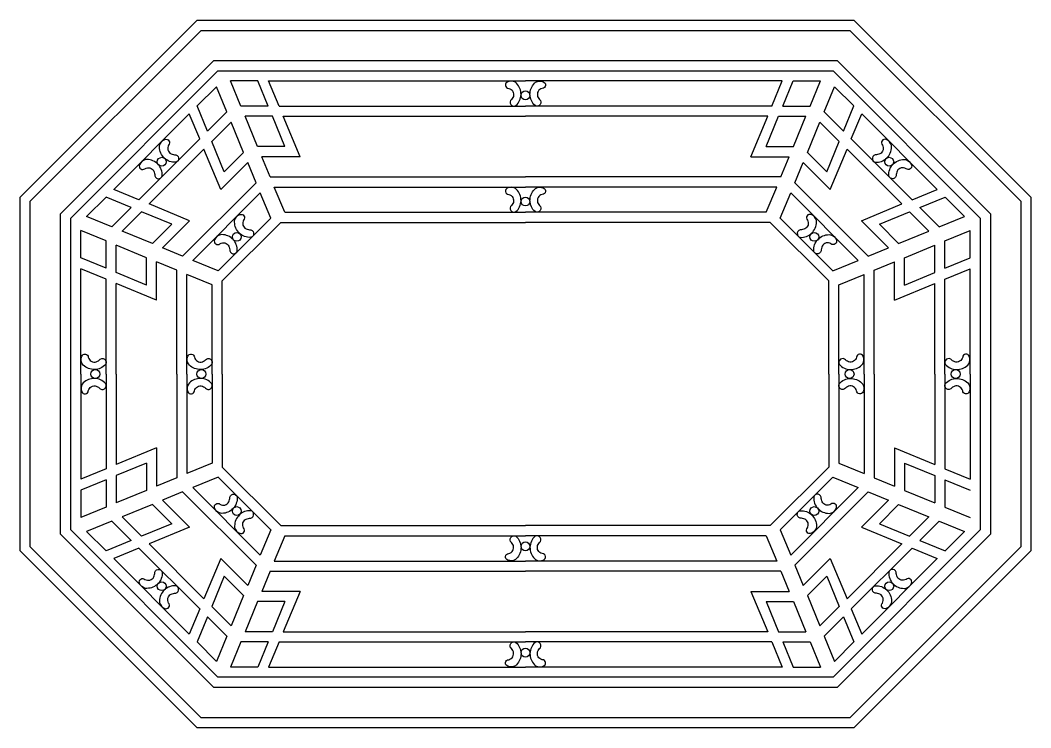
# Model space of a CAD drawing. Extents: x -66030 to 95157, y -13132 to 45879.
# Drawn here: x 58408 to 60408, y 15184 to 16584 of the extents above; entities that cross this region are included whole.
import ezdxf

# ---------------------------------------------------------------- set-up
doc = ezdxf.new("R2010")
doc.units = 0
doc.header["$LTSCALE"] = 100
doc.header["$MEASUREMENT"] = 0
doc.layers.add('3', color=11, linetype='CONTINUOUS')
doc.layers.add('7', color=105, linetype='CONTINUOUS')

msp = doc.modelspace()

# ---------------------------------------------------------------- linework, layer by layer
at = {"layer": '3'}
for p, q in [((58877.7, 16463.5), (58823.6, 16463.5)), ((58844.3, 16413.5), (58823.6, 16463.5)), ((58898.4, 16413.5), (58877.7, 16463.5)), ((58899.3, 16463.5), (59407.6, 16463.5)), ((58920, 16413.5), (58899.3, 16463.5)), ((59915.9, 16463.5), (59407.6, 16463.5)), ((59895.2, 16413.5), (59915.9, 16463.5)), ((59916.8, 16413.5), (59937.5, 16463.5)), ((59937.5, 16463.5), (59991.7, 16463.5)), ((59971, 16413.5), (59991.7, 16463.5)), ((58795.8, 16452), (58757.6, 16413.8)), ((58816.5, 16402), (58795.8, 16452)), ((59998.7, 16402), (60019.4, 16452)), ((60019.4, 16452), (60057.7, 16413.8)), ((58778.3, 16363.8), (58757.6, 16413.8)), ((58816.5, 16402), (58778.3, 16363.8)), ((58898.4, 16413.5), (58844.3, 16413.5)), ((58920, 16413.5), (59407.6, 16413.5)), ((59895.2, 16413.5), (59407.6, 16413.5)), ((59916.8, 16413.5), (59971, 16413.5)), ((59998.7, 16402), (60036.9, 16363.8)), ((60036.9, 16363.8), (60057.7, 16413.8)), ((58592.7, 16248.9), (58742.3, 16398.5)), ((58763, 16348.5), (58742.3, 16398.5)), ((58824.8, 16382), (58786.6, 16343.8)), ((58849.7, 16322), (58824.8, 16382)), ((58877.4, 16333.5), (58852.5, 16393.5)), ((58906.7, 16393.5), (58852.5, 16393.5)), ((58931.5, 16333.5), (58906.7, 16393.5)), ((58928.3, 16393.5), (59407.6, 16393.5)), ((58961.5, 16313.5), (58928.3, 16393.5)), ((59886.9, 16393.5), (59407.6, 16393.5)), ((59853.8, 16313.5), (59886.9, 16393.5)), ((59883.7, 16333.5), (59908.6, 16393.5)), ((59908.6, 16393.5), (59962.7, 16393.5)), ((59937.8, 16333.5), (59962.7, 16393.5)), ((59965.5, 16322), (59990.4, 16382)), ((59990.4, 16382), (60028.7, 16343.8)), ((60052.3, 16348.5), (60073, 16398.5)), ((60222.6, 16248.9), (60073, 16398.5)), ((58642.7, 16228.2), (58763, 16348.5)), ((58811.4, 16283.8), (58786.6, 16343.8)), ((60003.8, 16283.8), (60028.7, 16343.8)), ((60172.6, 16228.2), (60052.3, 16348.5)), ((58662.7, 16219.9), (58771.3, 16328.5)), ((58804.4, 16248.5), (58771.3, 16328.5)), ((58811.4, 16283.8), (58849.7, 16322)), ((58931.5, 16333.5), (58877.4, 16333.5)), ((59883.7, 16333.5), (59937.8, 16333.5)), ((60003.8, 16283.8), (59965.5, 16322)), ((60010.8, 16248.5), (60044, 16328.5)), ((60152.6, 16219.9), (60044, 16328.5)), ((58804.4, 16248.5), (58858, 16302)), ((58874.5, 16262), (58858, 16302)), ((58961.5, 16313.5), (58885.7, 16313.5)), ((58902.3, 16273.5), (58885.7, 16313.5)), ((59853.8, 16313.5), (59929.5, 16313.5)), ((59913, 16273.5), (59929.5, 16313.5)), ((59940.7, 16262), (59957.3, 16302)), ((60010.8, 16248.5), (59957.3, 16302)), ((58729.1, 16116.6), (58874.5, 16262)), ((58902.3, 16273.5), (59407.6, 16273.5)), ((59913, 16273.5), (59407.6, 16273.5)), ((60086.1, 16116.6), (59940.7, 16262)), ((58642.7, 16228.2), (58592.7, 16248.9)), ((58749.1, 16108.3), (58882.8, 16242)), ((58903.5, 16192), (58882.8, 16242)), ((58910.5, 16253.5), (59407.6, 16253.5)), ((58931.2, 16203.5), (58910.5, 16253.5)), ((59904.7, 16253.5), (59407.6, 16253.5)), ((59884, 16203.5), (59904.7, 16253.5)), ((59911.7, 16192), (59932.4, 16242)), ((60066.1, 16108.3), (59932.4, 16242)), ((60172.6, 16228.2), (60222.6, 16248.9)), ((58539.1, 16195.3), (58577.4, 16233.6)), ((58627.4, 16212.9), (58577.4, 16233.6)), ((60187.9, 16212.9), (60237.9, 16233.6)), ((60276.1, 16195.3), (60237.9, 16233.6)), ((58589.1, 16174.6), (58627.4, 16212.9)), ((58609.1, 16166.3), (58647.4, 16204.6)), ((58707.4, 16179.7), (58647.4, 16204.6)), ((58742.7, 16186.7), (58662.7, 16219.9)), ((58931.2, 16203.5), (59407.6, 16203.5)), ((59884, 16203.5), (59407.6, 16203.5)), ((60072.6, 16186.7), (60152.6, 16219.9)), ((60107.9, 16179.7), (60167.9, 16204.6)), ((60206.1, 16166.3), (60167.9, 16204.6)), ((60226.1, 16174.6), (60187.9, 16212.9)), ((58589.1, 16174.6), (58539.1, 16195.3)), ((58742.7, 16186.7), (58689.1, 16133.2)), ((58799.1, 16087.6), (58903.5, 16192)), ((58807.6, 16067.8), (58923.3, 16183.5)), ((58923.3, 16183.5), (59407.6, 16183.5)), ((59891.9, 16183.5), (59407.6, 16183.5)), ((60007.6, 16067.8), (59891.9, 16183.5)), ((60016.1, 16087.6), (59911.7, 16192)), ((60072.6, 16186.7), (60126.1, 16133.2)), ((60226.1, 16174.6), (60276.1, 16195.3)), ((58577.6, 16146.9), (58527.6, 16167.6)), ((58527.6, 16113.5), (58527.6, 16167.6)), ((58669.1, 16141.5), (58609.1, 16166.3)), ((58707.4, 16179.7), (58669.1, 16141.5)), ((60107.9, 16179.7), (60146.1, 16141.5)), ((60146.1, 16141.5), (60206.1, 16166.3)), ((60237.6, 16146.9), (60287.6, 16167.6)), ((60287.6, 16113.5), (60287.6, 16167.6)), ((58577.6, 16092.8), (58577.6, 16146.9)), ((60237.6, 16092.8), (60237.6, 16146.9)), ((58657.6, 16113.7), (58597.6, 16138.6)), ((58597.6, 16084.5), (58597.6, 16138.6)), ((58729.1, 16116.6), (58689.1, 16133.2)), ((60086.1, 16116.6), (60126.1, 16133.2)), ((60157.6, 16113.7), (60217.6, 16138.6)), ((60217.6, 16084.5), (60217.6, 16138.6)), ((58577.6, 16092.8), (58527.6, 16113.5)), ((58657.6, 16059.6), (58657.6, 16113.7)), ((58677.6, 16029.7), (58677.6, 16105.5)), ((58717.6, 16088.9), (58677.6, 16105.5)), ((58799.1, 16087.6), (58749.1, 16108.3)), ((60016.1, 16087.6), (60066.1, 16108.3)), ((60097.6, 16088.9), (60137.6, 16105.5)), ((60137.6, 16029.7), (60137.6, 16105.5)), ((60157.6, 16059.6), (60157.6, 16113.7)), ((60237.6, 16092.8), (60287.6, 16113.5)), ((58577.6, 16071.1), (58527.6, 16091.8)), ((58527.6, 15883.5), (58527.6, 16091.8)), ((58657.6, 16059.6), (58597.6, 16084.5)), ((58717.6, 15883.5), (58717.6, 16088.9)), ((58787.6, 16059.9), (58737.6, 16080.6)), ((58737.6, 15883.5), (58737.6, 16080.6)), ((60027.6, 16059.9), (60077.6, 16080.6)), ((60077.6, 15883.5), (60077.6, 16080.6)), ((60097.6, 15883.5), (60097.6, 16088.9)), ((60157.6, 16059.6), (60217.6, 16084.5)), ((60237.6, 16071.1), (60287.6, 16091.8)), ((60287.6, 15883.5), (60287.6, 16091.8)), ((58577.6, 15883.5), (58577.6, 16071.1)), ((58597.6, 15883.5), (58597.6, 16062.8)), ((58677.6, 16029.7), (58597.6, 16062.8)), ((58807.6, 15883.5), (58807.6, 16067.8)), ((60007.6, 15883.5), (60007.6, 16067.8)), ((60137.6, 16029.7), (60217.6, 16062.8)), ((60217.6, 15883.5), (60217.6, 16062.8)), ((60237.6, 15883.5), (60237.6, 16071.1)), ((58787.6, 15883.5), (58787.6, 16059.9)), ((60027.6, 15883.5), (60027.6, 16059.9)), ((58527.6, 15883.5), (58527.6, 15675.2)), ((58577.6, 15883.5), (58577.6, 15695.9)), ((58597.6, 15883.5), (58597.6, 15704.2)), ((58717.6, 15883.5), (58717.6, 15678.2)), ((58737.6, 15883.5), (58737.6, 15686.5)), ((58787.6, 15883.5), (58787.6, 15707.2)), ((58807.6, 15883.5), (58807.6, 15699.2)), ((60007.6, 15883.5), (60007.6, 15699.2)), ((60027.6, 15883.5), (60027.6, 15707.2)), ((60077.6, 15883.5), (60077.6, 15686.5)), ((60097.6, 15883.5), (60097.6, 15678.2)), ((60217.6, 15883.5), (60217.6, 15704.2)), ((60237.6, 15883.5), (60237.6, 15695.9)), ((60287.6, 15883.5), (60287.6, 15675.2)), ((58677.6, 15737.4), (58597.6, 15704.2)), ((58677.6, 15737.4), (58677.6, 15661.6)), ((60137.6, 15737.4), (60217.6, 15704.2)), ((60137.6, 15737.4), (60137.6, 15661.6)), ((58657.6, 15707.4), (58597.6, 15682.6)), ((58657.6, 15707.4), (58657.6, 15653.3)), ((58787.6, 15707.2), (58737.6, 15686.5)), ((60027.6, 15707.2), (60077.6, 15686.5)), ((60157.6, 15707.4), (60157.6, 15653.3)), ((60157.6, 15707.4), (60217.6, 15682.6)), ((58577.6, 15695.9), (58527.6, 15675.2)), ((58597.6, 15682.6), (58597.6, 15628.5)), ((58807.6, 15699.2), (58923.3, 15583.5)), ((60007.6, 15699.2), (59891.9, 15583.5)), ((60217.6, 15682.6), (60217.6, 15628.5)), ((60237.6, 15695.9), (60287.6, 15675.2)), ((58577.6, 15674.3), (58527.6, 15653.6)), ((58577.6, 15674.3), (58577.6, 15620.2)), ((58717.6, 15678.2), (58677.6, 15661.6)), ((58799.1, 15679.4), (58749.1, 15658.7)), ((58799.1, 15679.4), (58903.5, 15575)), ((60016.1, 15679.4), (59911.7, 15575)), ((60016.1, 15679.4), (60066.1, 15658.7)), ((60097.6, 15678.2), (60137.6, 15661.6)), ((60237.6, 15674.3), (60237.6, 15620.2)), ((60237.6, 15674.3), (60287.6, 15653.6)), ((58527.6, 15653.6), (58527.6, 15599.5)), ((58657.6, 15653.3), (58597.6, 15628.5)), ((58729.1, 15650.5), (58689.1, 15633.9)), ((58729.1, 15650.5), (58874.5, 15505)), ((58749.1, 15658.7), (58882.8, 15525)), ((60066.1, 15658.7), (59932.4, 15525)), ((60086.1, 15650.5), (59940.7, 15505)), ((60086.1, 15650.5), (60126.1, 15633.9)), ((60157.6, 15653.3), (60217.6, 15628.5)), ((58577.6, 15620.2), (58527.6, 15599.5)), ((58669.1, 15625.6), (58609.1, 15600.7)), ((58707.4, 15587.3), (58669.1, 15625.6)), ((58742.7, 15580.3), (58689.1, 15633.9)), ((60072.6, 15580.3), (60126.1, 15633.9)), ((60107.9, 15587.3), (60146.1, 15625.6)), ((60146.1, 15625.6), (60206.1, 15600.7)), ((60237.6, 15620.2), (60287.6, 15599.5)), ((58609.1, 15600.7), (58647.4, 15562.5)), ((60206.1, 15600.7), (60167.9, 15562.5)), ((58589.1, 15592.5), (58539.1, 15571.8)), ((58589.1, 15592.5), (58627.4, 15554.2)), ((58707.4, 15587.3), (58647.4, 15562.5)), ((58742.7, 15580.3), (58662.7, 15547.2)), ((58923.3, 15583.5), (59407.6, 15583.5)), ((59891.9, 15583.5), (59407.6, 15583.5)), ((60072.6, 15580.3), (60152.6, 15547.2)), ((60107.9, 15587.3), (60167.9, 15562.5)), ((60226.1, 15592.5), (60187.9, 15554.2)), ((60226.1, 15592.5), (60276.1, 15571.8)), ((58539.1, 15571.8), (58577.4, 15533.5)), ((58903.5, 15575), (58882.8, 15525)), ((58931.2, 15563.5), (58910.5, 15513.5)), ((58931.2, 15563.5), (59407.6, 15563.5)), ((59884, 15563.5), (59407.6, 15563.5)), ((59884, 15563.5), (59904.7, 15513.5)), ((59911.7, 15575), (59932.4, 15525)), ((60276.1, 15571.8), (60237.9, 15533.5)), ((58627.4, 15554.2), (58577.4, 15533.5)), ((58662.7, 15547.2), (58771.3, 15438.6)), ((60152.6, 15547.2), (60044, 15438.6)), ((60187.9, 15554.2), (60237.9, 15533.5)), ((58642.7, 15538.9), (58592.7, 15518.2)), ((58642.7, 15538.9), (58763, 15418.6)), ((60172.6, 15538.9), (60052.3, 15418.6)), ((60172.6, 15538.9), (60222.6, 15518.2)), ((58592.7, 15518.2), (58742.3, 15368.6)), ((58804.4, 15518.6), (58771.3, 15438.6)), ((58804.4, 15518.6), (58858, 15465)), ((58874.5, 15505), (58858, 15465)), ((58910.5, 15513.5), (59407.6, 15513.5)), ((59904.7, 15513.5), (59407.6, 15513.5)), ((59940.7, 15505), (59957.3, 15465)), ((60010.8, 15518.6), (59957.3, 15465)), ((60010.8, 15518.6), (60044, 15438.6)), ((60222.6, 15518.2), (60073, 15368.6)), ((58811.4, 15483.3), (58786.6, 15423.3)), ((58811.4, 15483.3), (58849.7, 15445)), ((58902.3, 15493.5), (58885.7, 15453.5)), ((58902.3, 15493.5), (59407.6, 15493.5)), ((59913, 15493.5), (59407.6, 15493.5)), ((59913, 15493.5), (59929.5, 15453.5)), ((60003.8, 15483.3), (59965.5, 15445)), ((60003.8, 15483.3), (60028.7, 15423.3)), ((58849.7, 15445), (58824.8, 15385)), ((58961.5, 15453.5), (58885.7, 15453.5)), ((58961.5, 15453.5), (58928.3, 15373.5)), ((59853.8, 15453.5), (59929.5, 15453.5)), ((59853.8, 15453.5), (59886.9, 15373.5)), ((59965.5, 15445), (59990.4, 15385)), ((58824.8, 15385), (58786.6, 15423.3)), ((58877.4, 15433.5), (58852.5, 15373.5)), ((58931.5, 15433.5), (58877.4, 15433.5)), ((58931.5, 15433.5), (58906.7, 15373.5)), ((59883.7, 15433.5), (59937.8, 15433.5)), ((59883.7, 15433.5), (59908.6, 15373.5)), ((59937.8, 15433.5), (59962.7, 15373.5)), ((59990.4, 15385), (60028.7, 15423.3)), ((58763, 15418.6), (58742.3, 15368.6)), ((58778.3, 15403.3), (58757.6, 15353.3)), ((58816.5, 15365), (58778.3, 15403.3)), ((59998.7, 15365), (60036.9, 15403.3)), ((60036.9, 15403.3), (60057.7, 15353.3)), ((60052.3, 15418.6), (60073, 15368.6)), ((58816.5, 15365), (58795.8, 15315)), ((58906.7, 15373.5), (58852.5, 15373.5)), ((58928.3, 15373.5), (59407.6, 15373.5)), ((59886.9, 15373.5), (59407.6, 15373.5)), ((59908.6, 15373.5), (59962.7, 15373.5)), ((59998.7, 15365), (60019.4, 15315)), ((58795.8, 15315), (58757.6, 15353.3)), ((58844.3, 15353.5), (58823.6, 15303.5)), ((58898.4, 15353.5), (58844.3, 15353.5)), ((58898.4, 15353.5), (58877.7, 15303.5)), ((58920, 15353.5), (58899.3, 15303.5)), ((58920, 15353.5), (59407.6, 15353.5)), ((59895.2, 15353.5), (59407.6, 15353.5)), ((59895.2, 15353.5), (59915.9, 15303.5)), ((59916.8, 15353.5), (59937.5, 15303.5)), ((59916.8, 15353.5), (59971, 15353.5)), ((59971, 15353.5), (59991.7, 15303.5)), ((60019.4, 15315), (60057.7, 15353.3)), ((58877.7, 15303.5), (58823.6, 15303.5)), ((58899.3, 15303.5), (59407.6, 15303.5)), ((59915.9, 15303.5), (59407.6, 15303.5)), ((59937.5, 15303.5), (59991.7, 15303.5))]:
    msp.add_line(p, q, dxfattribs=at)
for points in [[(59390.9, 16416.8, 0.425464), (59387.7, 16460.8, 0.231274), (59372.5, 16461.7, 0.826309), (59374.5, 16448.7, -0.434237), (59383.6, 16432.9, -0.09998), (59378.1, 16425, 0.964088)], [(59424.3, 16416.8, -0.425464), (59427.5, 16460.8, -0.231274), (59442.8, 16461.7, -0.826309), (59440.7, 16448.7, 0.434237), (59431.6, 16432.9, 0.09998), (59437.1, 16425, -0.964088)], [(58712.3, 16302.4, -0.425464), (58683.5, 16335.8, -0.231274), (58693.6, 16347.3, -0.826309), (58701.3, 16336.6, 0.434237), (58706.1, 16319, 0.09998), (58715.5, 16317.3, -0.964088)], [(60102.9, 16302.4, 0.425464), (60131.8, 16335.8, 0.231274), (60121.6, 16347.3, 0.826309), (60113.9, 16336.6, -0.434237), (60109.1, 16319, -0.09998), (60099.7, 16317.3, 0.964088)], [(58688.7, 16278.8, 0.425464), (58655.3, 16307.7, 0.231274), (58643.9, 16297.5, 0.826309), (58654.5, 16289.8, -0.434237), (58672.1, 16285.1, -0.09998), (58673.8, 16275.6, 0.964088)], [(60126.5, 16278.8, -0.425464), (60159.9, 16307.7, -0.231274), (60171.3, 16297.5, -0.826309), (60160.7, 16289.8, 0.434237), (60143.1, 16285.1, 0.09998), (60141.4, 16275.6, -0.964088)], [(59390.9, 16206.8, 0.425464), (59387.7, 16250.8, 0.231274), (59372.5, 16251.7, 0.826309), (59374.5, 16238.7, -0.434237), (59383.6, 16222.9, -0.09998), (59378.1, 16215, 0.964088)], [(59424.3, 16206.8, -0.425464), (59427.5, 16250.8, -0.231274), (59442.8, 16251.7, -0.826309), (59440.7, 16238.7, 0.434237), (59431.6, 16222.9, 0.09998), (59437.1, 16215, -0.964088)], [(58860.8, 16153.9, -0.425464), (58832, 16187.3, -0.231274), (58842.1, 16198.8, -0.826309), (58849.8, 16188.1, 0.434237), (58854.6, 16170.6, 0.09998), (58864, 16168.8, -0.964088)], [(59954.4, 16153.9, 0.425464), (59983.3, 16187.3, 0.231274), (59973.1, 16198.8, 0.826309), (59965.4, 16188.1, -0.434237), (59960.6, 16170.6, -0.09998), (59951.2, 16168.8, 0.964088)], [(58837.2, 16130.3, 0.425464), (58803.8, 16159.2, 0.231274), (58792.4, 16149.1, 0.826309), (58803, 16141.3, -0.434237), (58820.6, 16136.6, -0.09998), (58822.3, 16127.1, 0.964088)], [(59978, 16130.3, -0.425464), (60011.4, 16159.2, -0.231274), (60022.8, 16149.1, -0.826309), (60012.2, 16141.3, 0.434237), (59994.6, 16136.6, 0.09998), (59992.9, 16127.1, -0.964088)], [(58574.4, 15900.2, -0.425464), (58530.4, 15903.4, -0.231274), (58529.4, 15918.7, -0.826309), (58542.4, 15916.6, 0.434237), (58558.2, 15907.6, 0.09998), (58566.1, 15913, -0.964088)], [(58784.4, 15900.2, -0.425464), (58740.4, 15903.4, -0.231274), (58739.4, 15918.7, -0.826309), (58752.4, 15916.6, 0.434237), (58768.2, 15907.6, 0.09998), (58776.1, 15913, -0.964088)], [(60030.9, 15900.2, 0.425464), (60074.9, 15903.4, 0.231274), (60075.8, 15918.7, 0.826309), (60062.8, 15916.6, -0.434237), (60047, 15907.6, -0.09998), (60039.1, 15913, 0.964088)], [(60240.9, 15900.2, 0.425464), (60284.9, 15903.4, 0.231274), (60285.8, 15918.7, 0.826309), (60272.8, 15916.6, -0.434237), (60257, 15907.6, -0.09998), (60249.1, 15913, 0.964088)], [(58574.4, 15866.8, 0.425464), (58530.4, 15863.6, 0.231274), (58529.4, 15848.4, 0.826309), (58542.4, 15850.5, -0.434237), (58558.2, 15859.5, -0.09998), (58566.1, 15854, 0.964088)], [(58784.4, 15866.8, 0.425464), (58740.4, 15863.6, 0.231274), (58739.4, 15848.4, 0.826309), (58752.4, 15850.5, -0.434237), (58768.2, 15859.5, -0.09998), (58776.1, 15854, 0.964088)], [(60030.9, 15866.8, -0.425464), (60074.9, 15863.6, -0.231274), (60075.8, 15848.4, -0.826309), (60062.8, 15850.5, 0.434237), (60047, 15859.5, 0.09998), (60039.1, 15854, -0.964088)], [(60240.9, 15866.8, -0.425464), (60284.9, 15863.6, -0.231274), (60285.8, 15848.4, -0.826309), (60272.8, 15850.5, 0.434237), (60257, 15859.5, 0.09998), (60249.1, 15854, -0.964088)], [(58837.2, 15636.7, -0.425464), (58803.8, 15607.9, -0.231274), (58792.4, 15618, -0.826309), (58803, 15625.7, 0.434237), (58820.6, 15630.5, 0.09998), (58822.3, 15639.9, -0.964088)], [(59978, 15636.7, 0.425464), (60011.4, 15607.9, 0.231274), (60022.8, 15618, 0.826309), (60012.2, 15625.7, -0.434237), (59994.6, 15630.5, -0.09998), (59992.9, 15639.9, 0.964088)], [(58860.8, 15613.1, 0.425464), (58832, 15579.7, 0.231274), (58842.1, 15568.3, 0.826309), (58849.8, 15578.9, -0.434237), (58854.6, 15596.5, -0.09998), (58864, 15598.2, 0.964088)], [(59954.4, 15613.1, -0.425464), (59983.3, 15579.7, -0.231274), (59973.1, 15568.3, -0.826309), (59965.4, 15578.9, 0.434237), (59960.6, 15596.5, 0.09998), (59951.2, 15598.2, -0.964088)], [(59390.9, 15560.3, -0.425464), (59387.7, 15516.3, -0.231274), (59372.5, 15515.3, -0.826309), (59374.5, 15528.3, 0.434237), (59383.6, 15544.1, 0.09998), (59378.1, 15552, -0.964088)], [(59424.3, 15560.3, 0.425464), (59427.5, 15516.3, 0.231274), (59442.8, 15515.3, 0.826309), (59440.7, 15528.3, -0.434237), (59431.6, 15544.1, -0.09998), (59437.1, 15552, 0.964088)], [(58688.7, 15488.2, -0.425464), (58655.3, 15459.4, -0.231274), (58643.9, 15469.5, -0.826309), (58654.5, 15477.2, 0.434237), (58672.1, 15482, 0.09998), (58673.8, 15491.4, -0.964088)], [(60126.5, 15488.2, 0.425464), (60159.9, 15459.4, 0.231274), (60171.3, 15469.5, 0.826309), (60160.7, 15477.2, -0.434237), (60143.1, 15482, -0.09998), (60141.4, 15491.4, 0.964088)], [(58712.3, 15464.6, 0.425464), (58683.5, 15431.3, 0.231274), (58693.6, 15419.8, 0.826309), (58701.3, 15430.4, -0.434237), (58706.1, 15448, -0.09998), (58715.5, 15449.7, 0.964088)], [(60102.9, 15464.6, -0.425464), (60131.8, 15431.3, -0.231274), (60121.6, 15419.8, -0.826309), (60113.9, 15430.4, 0.434237), (60109.1, 15448, 0.09998), (60099.7, 15449.7, -0.964088)], [(59390.9, 15350.3, -0.425464), (59387.7, 15306.3, -0.231274), (59372.5, 15305.3, -0.826309), (59374.5, 15318.3, 0.434237), (59383.6, 15334.1, 0.09998), (59378.1, 15342, -0.964088)], [(59424.3, 15350.3, 0.425464), (59427.5, 15306.3, 0.231274), (59442.8, 15305.3, 0.826309), (59440.7, 15318.3, -0.434237), (59431.6, 15334.1, -0.09998), (59437.1, 15342, 0.964088)]]:
    msp.add_lwpolyline(points, format="xyb", close=True, dxfattribs=at)
for centre in [(59407.6, 16434.8), (58687.8, 16303.4), (60127.4, 16303.4), (59407.6, 16224.8), (58836.3, 16154.9), (59979, 16154.9), (58556.3, 15883.5), (58766.3, 15883.5), (60048.9, 15883.5), (60258.9, 15883.5), (58836.3, 15612.2), (59979, 15612.2), (59407.6, 15542.3), (58687.8, 15463.7), (60127.4, 15463.7), (59407.6, 15332.3)]:
    msp.add_circle(centre, 8.86, dxfattribs=at)
at = {"layer": '7'}
for points in [[(58407.6, 16233.5), (58757.6, 16583.5), (60057.6, 16583.5), (60407.6, 16233.5), (60407.6, 15533.5), (60057.6, 15183.5), (58757.6, 15183.5), (58407.6, 15533.5)], [(58427.6, 16225.2), (58765.9, 16563.5), (60049.3, 16563.5), (60387.6, 16225.2), (60387.6, 15541.8), (60049.3, 15203.5), (58765.9, 15203.5), (58427.6, 15541.8)], [(58487.6, 16200.4), (58790.7, 16503.5), (60024.5, 16503.5), (60327.6, 16200.4), (60327.6, 15566.7), (60024.5, 15263.5), (58790.7, 15263.5), (58487.6, 15566.7)], [(58507.6, 16192.1), (58799, 16483.5), (60016.2, 16483.5), (60307.6, 16192.1), (60307.6, 15574.9), (60016.2, 15283.5), (58799, 15283.5), (58507.6, 15574.9)]]:
    msp.add_lwpolyline(points, close=True, dxfattribs=at)

doc.saveas('drawing.dxf')
